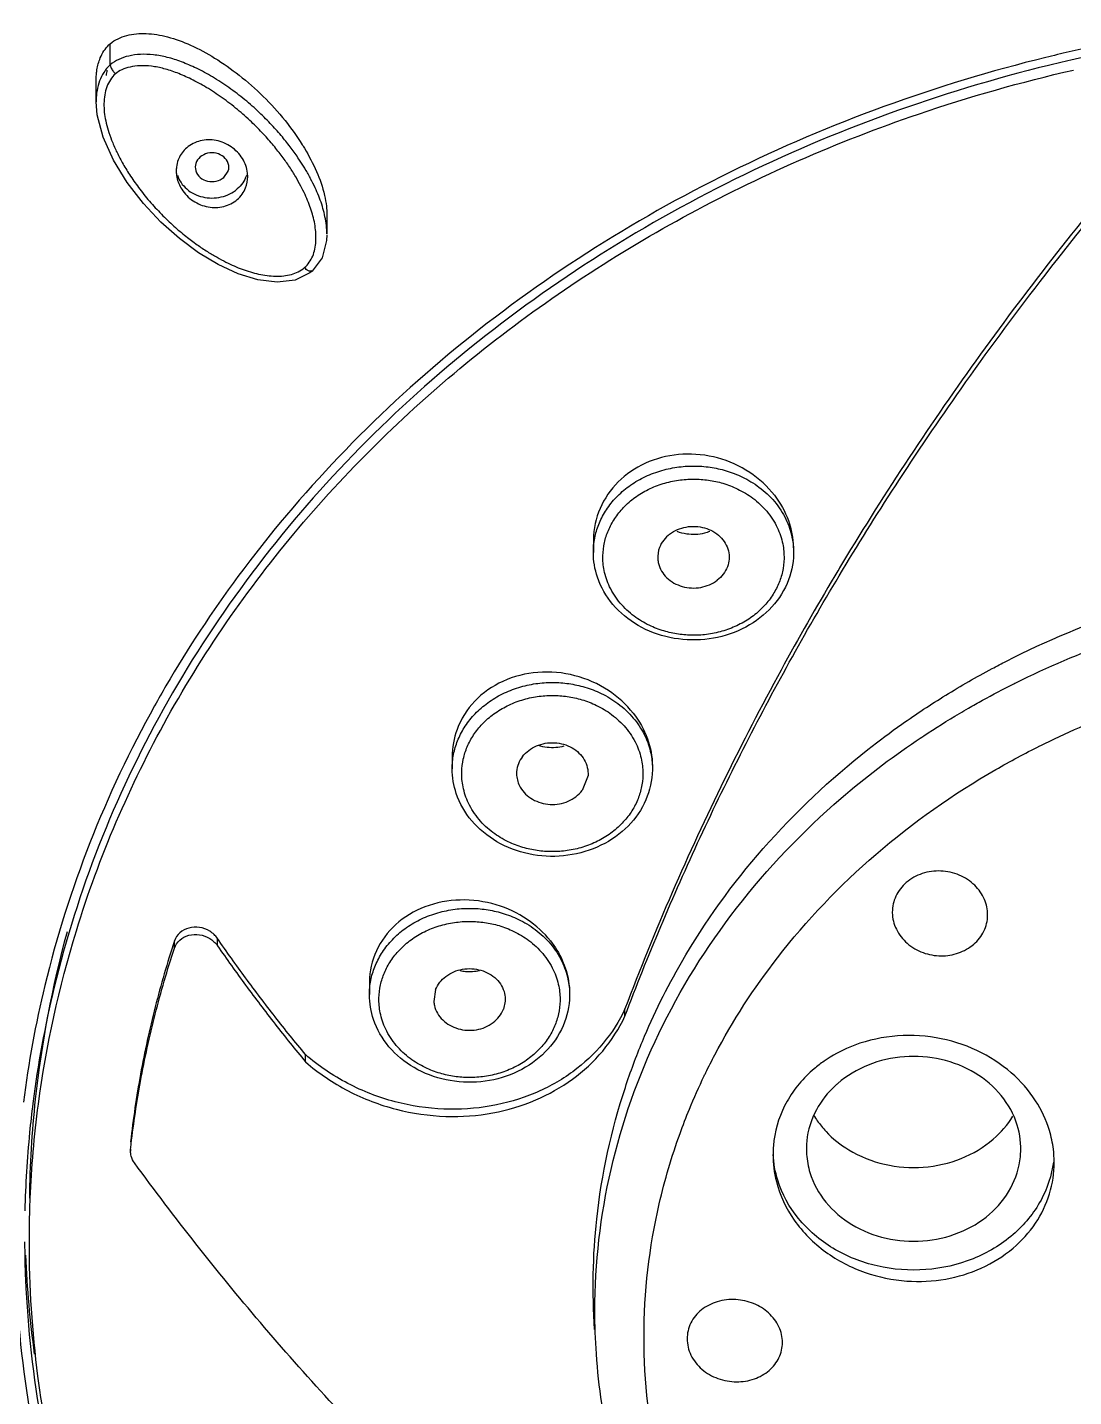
# Model space of a CAD drawing. Extents: x -1802 to -1505, y -7177 to -6757.
# Drawn here: x -1751.79 to -1729.84, y -6929.03 to -6900.28 of the extents above; entities that cross this region are included whole.
import ezdxf

# ---------------------------------------------------------------- set-up
doc = ezdxf.new("R2010")
doc.units = 0
doc.header["$LTSCALE"] = 5
doc.header["$MEASUREMENT"] = 0
doc.layers.add('DWG', color=7, linetype='CONTINUOUS')

msp = doc.modelspace()

# ---------------------------------------------------------------- linework, layer by layer
at = {"layer": 'DWG'}
for p, q in [((-1750.047, -6901.07), (-1750.047, -6900.626)), ((-1750.345, -6901.845), (-1750.345, -6901.41)), ((-1747.666, -6903.432), (-1747.576, -6903.299)), ((-1745.505, -6904.221), (-1745.505, -6904.62)), ((-1746.17, -6905.588), (-1746.546, -6905.631)), ((-1739.913, -6911.067), (-1739.913, -6911.303)), ((-1735.713, -6911.247), (-1735.713, -6911.304)), ((-1742.874, -6915.596), (-1742.874, -6915.846)), ((-1740.025, -6915.985), (-1740.149, -6916.304)), ((-1738.674, -6915.809), (-1738.674, -6915.846)), ((-1748.701, -6919.611), (-1748.701, -6919.458)), ((-1747.799, -6919.56), (-1747.799, -6919.407)), ((-1744.611, -6920.338), (-1744.611, -6920.588)), ((-1743.222, -6920.482), (-1743.259, -6920.731)), ((-1740.411, -6920.571), (-1740.411, -6920.588)), ((-1741.764, -6920.722), (-1741.801, -6920.896)), ((-1739.25, -6921.039), (-1739.25, -6920.887)), ((-1745.951, -6922), (-1745.951, -6921.847)), ((-1749.624, -6923.83), (-1749.624, -6923.872)), ((-1749.624, -6923.871), (-1749.621, -6923.83))]:
    msp.add_line(p, q, dxfattribs=at)
for points in [[(-1749.353, -6903.978), (-1749.691, -6903.541), (-1749.979, -6903.071), (-1750.195, -6902.589), (-1750.323, -6902.121), (-1750.345, -6901.844)], [(-1746.546, -6905.631), (-1746.952, -6905.582), (-1747.367, -6905.454), (-1747.783, -6905.261), (-1748.194, -6905.014), (-1748.598, -6904.716), (-1748.986, -6904.37), (-1749.353, -6903.978)], [(-1745.505, -6904.637), (-1745.511, -6904.76), (-1745.603, -6905.121), (-1745.815, -6905.403)], [(-1745.815, -6905.403), (-1745.858, -6905.438), (-1746.17, -6905.588)]]:
    msp.add_lwpolyline(points, dxfattribs=at)
for points, start_tangent, end_tangent in [([(-1784.746, -6916.717), (-1784.127, -6909.017), (-1781.977, -6900.568), (-1778.335, -6892.513), (-1773.29, -6885.057), (-1766.962, -6878.385), (-1759.495, -6872.662), (-1751.065, -6868.035), (-1741.876, -6864.631), (-1732.169, -6862.551), (-1722.198, -6861.855), (-1712.229, -6862.564), (-1702.525, -6864.658), (-1693.342, -6868.074), (-1684.921, -6872.712), (-1677.464, -6878.446), (-1671.148, -6885.126), (-1666.116, -6892.589), (-1662.488, -6900.648), (-1660.352, -6909.1), (-1659.747, -6916.717)], (0.000108, 1), (0.000114, -1)), ([(-1783.66, -6906.704), (-1781.688, -6900.054), (-1777.934, -6892.236), (-1772.81, -6885.021), (-1766.441, -6878.587), (-1758.983, -6873.092), (-1750.621, -6868.67), (-1741.56, -6865.432), (-1732.024, -6863.457), (-1722.246, -6862.793)], (0.213985, 0.976837), (1, 0)), ([(-1670.129, -6901.434), (-1672.284, -6897.611), (-1677.416, -6890.834), (-1683.77, -6884.878), (-1691.174, -6879.906), (-1699.426, -6876.053), (-1708.3, -6873.424), (-1717.555, -6872.092), (-1726.938, -6872.092), (-1731.035, -6872.514)], (-0.449185, 0.893439), (-0.990997, -0.133888)), ([(-1731.035, -6872.514), (-1736.193, -6873.424), (-1745.067, -6876.053), (-1753.319, -6879.906), (-1760.723, -6884.878), (-1767.077, -6890.834), (-1772.209, -6897.611), (-1774.364, -6901.434)], (-0.990997, -0.133888), (-0.449185, -0.893439)), ([(-1730.93, -6873.51), (-1726.014, -6873.035), (-1720.99, -6872.938), (-1715.976, -6873.23), (-1711.013, -6873.908), (-1706.141, -6874.967), (-1701.398, -6876.399), (-1696.823, -6878.192), (-1692.453, -6880.332), (-1688.322, -6882.801), (-1684.465, -6885.579), (-1680.912, -6888.645), (-1677.692, -6891.973), (-1674.83, -6895.536), (-1672.35, -6899.307), (-1670.272, -6903.254), (-1668.612, -6907.346), (-1667.385, -6911.55), (-1666.826, -6914.31)], (0.990954, 0.134202), (0.165725, -0.986172)), ([(-1731.007, -6873.521), (-1739.861, -6875.378), (-1748.246, -6878.449), (-1755.943, -6882.652), (-1762.749, -6887.876), (-1768.486, -6893.987), (-1772.996, -6900.816), (-1776.163, -6908.185), (-1777.511, -6913.44)], (-0.990792, -0.135394), (-0.1864, -0.982474)), ([(-1750.047, -6900.626), (-1749.704, -6900.453)], (0.757135, 0.653259), (0.965983, 0.258607)), ([(-1749.704, -6900.453), (-1749.294, -6900.412)], (0.965983, 0.258607), (0.999243, -0.038898)), ([(-1749.294, -6900.412), (-1748.846, -6900.482), (-1748.365, -6900.657), (-1747.858, -6900.926), (-1747.343, -6901.288), (-1746.841, -6901.732)], (0.999243, -0.038898), (0.712318, -0.701857)), ([(-1726.908, -6900.245), (-1729.93, -6900.798)], (-0.990792, -0.135394), (-0.974504, -0.224371)), ([(-1726.877, -6900.416), (-1729.898, -6900.969)], (-0.990792, -0.135394), (-0.974373, -0.224937)), ([(-1750.257, -6900.924), (-1750.076, -6900.652)], (0.38825, 0.921554), (0.717259, 0.696807)), ([(-1750.076, -6900.652), (-1750.047, -6900.626)], (0.717259, 0.696807), (0.757135, 0.653259)), ([(-1729.93, -6900.798), (-1730.422, -6900.915), (-1733.817, -6901.946), (-1737.042, -6903.322), (-1740.053, -6905.023), (-1742.803, -6907.026), (-1745.254, -6909.299), (-1747.369, -6911.811), (-1748.879, -6914.105)], (-0.974504, -0.224371), (-0.502929, -0.864328)), ([(-1729.898, -6900.969), (-1730.367, -6901.081), (-1733.739, -6902.105), (-1736.943, -6903.472), (-1739.933, -6905.162), (-1742.665, -6907.15), (-1745.099, -6909.409), (-1747.2, -6911.904), (-1748.937, -6914.599), (-1750.285, -6917.455), (-1751.224, -6920.431), (-1751.673, -6922.876)], (-0.974373, -0.224937), (-0.125237, -0.992127)), ([(-1750.327, -6901.174), (-1750.257, -6900.924)], (0.159032, 0.987273), (0.38825, 0.921554)), ([(-1750.047, -6901.07), (-1750.103, -6901.124)], (-0.756763, -0.65369), (-0.681552, -0.73177)), ([(-1749.87, -6900.955), (-1750.047, -6901.07)], (-0.902625, -0.430428), (-0.757471, -0.652868)), ([(-1750.047, -6901.07), (-1750.034, -6901.124), (-1749.996, -6901.192)], (0.000175, -1), (0.567152, -0.823613)), ([(-1749.417, -6900.85), (-1749.662, -6900.884), (-1749.87, -6900.955)], (-0.998778, -0.049428), (-0.902625, -0.430428)), ([(-1749.183, -6901.099), (-1749.424, -6901.089), (-1749.634, -6901.115), (-1749.804, -6901.172)], (-0.99313, 0.117019), (-0.905304, -0.424764)), ([(-1749.143, -6900.859), (-1749.417, -6900.85)], (-0.994296, 0.106653), (-0.998778, -0.049428)), ([(-1748.353, -6901.369), (-1748.647, -6901.24), (-1748.921, -6901.15), (-1749.183, -6901.099)], (-0.898723, 0.438518), (-0.99313, 0.117019)), ([(-1748.242, -6901.141), (-1748.554, -6901.007), (-1748.851, -6900.912), (-1749.143, -6900.859)], (-0.90109, 0.433633), (-0.994296, 0.106653)), ([(-1751.557, -6922.89), (-1750.76, -6919.247), (-1748.851, -6914.776), (-1745.993, -6910.672), (-1742.345, -6907.142), (-1738.029, -6904.27), (-1733.089, -6902.102), (-1729.838, -6901.178)], (0.131144, 0.991363), (0.97461, 0.223907)), ([(-1750.345, -6901.41), (-1750.342, -6901.306)], (-0.002125, 0.999998), (0.063873, 0.997958)), ([(-1750.342, -6901.306), (-1750.337, -6901.251)], (0.063873, 0.997958), (0.101403, 0.994845)), ([(-1750.337, -6901.251), (-1750.327, -6901.174)], (0.101403, 0.994845), (0.159032, 0.987273)), ([(-1750.184, -6901.227), (-1750.273, -6901.407)], (-0.54704, -0.837106), (-0.344537, -0.938773)), ([(-1750.103, -6901.124), (-1750.184, -6901.227)], (-0.681552, -0.73177), (-0.54704, -0.837106)), ([(-1749.941, -6901.259), (-1750.046, -6901.382), (-1750.119, -6901.53), (-1750.163, -6901.702)], (-0.75676, -0.653693), (-0.166177, -0.986096)), ([(-1750.117, -6901.183), (-1750.135, -6901.294)], (-0.20641, -0.978466), (-0.118156, -0.992995)), ([(-1749.996, -6901.192), (-1749.941, -6901.259)], (0.567152, -0.823613), (0.691312, -0.722556)), ([(-1749.804, -6901.172), (-1749.941, -6901.259)], (-0.905304, -0.424764), (-0.757486, -0.652851)), ([(-1746.834, -6902.524), (-1747.087, -6902.268), (-1747.379, -6902.008), (-1747.701, -6901.76), (-1748.033, -6901.542), (-1748.353, -6901.369)], (-0.682207, 0.731159), (-0.898723, 0.438518)), ([(-1746.438, -6902.584), (-1746.659, -6902.334), (-1746.921, -6902.071), (-1747.224, -6901.803), (-1747.559, -6901.547), (-1747.906, -6901.321), (-1748.242, -6901.141)], (-0.641432, 0.76718), (-0.90109, 0.433633)), ([(-1750.326, -6901.607), (-1750.345, -6901.811)], (-0.168262, -0.985742), (-0.02191, -0.99976)), ([(-1750.273, -6901.407), (-1750.326, -6901.607)], (-0.344537, -0.938773), (-0.168262, -0.985742)), ([(-1750.345, -6901.811), (-1750.345, -6901.844)], (-0.02191, -0.99976), (-0.000863, -1)), ([(-1750.163, -6901.702), (-1750.18, -6901.884), (-1750.173, -6902.063)], (-0.166177, -0.986096), (0.101815, -0.994803)), ([(-1746.841, -6901.732), (-1746.381, -6902.239)], (0.712318, -0.701857), (0.626144, -0.779708)), ([(-1750.173, -6902.063), (-1750.144, -6902.244), (-1750.093, -6902.439)], (0.101815, -0.994803), (0.292906, -0.956141)), ([(-1746.381, -6902.239), (-1746.02, -6902.747)], (0.626144, -0.779708), (0.530146, -0.847906)), ([(-1750.093, -6902.439), (-1750.019, -6902.651), (-1749.921, -6902.879), (-1749.797, -6903.12), (-1749.644, -6903.373), (-1749.455, -6903.644), (-1749.227, -6903.928), (-1748.974, -6904.204), (-1748.714, -6904.454), (-1748.46, -6904.669), (-1748.225, -6904.845), (-1748.009, -6904.99), (-1747.807, -6905.11), (-1747.621, -6905.21), (-1747.446, -6905.292), (-1747.278, -6905.36), (-1747.109, -6905.417), (-1746.936, -6905.462), (-1746.759, -6905.492), (-1746.582, -6905.506)], (0.292906, -0.956141), (0.999712, -0.024006)), ([(-1746.621, -6902.766), (-1746.834, -6902.524)], (-0.639312, 0.768948), (-0.682207, 0.731159)), ([(-1748.445, -6902.811), (-1748.611, -6903.037)], (-0.757141, -0.653252), (-0.401323, -0.915937)), ([(-1748.307, -6902.72), (-1748.445, -6902.811)], (-0.895091, -0.445884), (-0.757141, -0.653252)), ([(-1748.16, -6902.666), (-1748.307, -6902.72)], (-0.970464, -0.241248), (-0.895091, -0.445884)), ([(-1747.511, -6902.791), (-1747.828, -6902.658), (-1748.16, -6902.666)], (-0.825453, 0.564471), (-0.970464, -0.241248)), ([(-1747.275, -6903.037), (-1747.511, -6902.791)], (-0.524738, 0.851264), (-0.825453, 0.564471)), ([(-1746.158, -6903.42), (-1746.287, -6903.213), (-1746.441, -6902.994), (-1746.621, -6902.766)], (-0.507904, 0.861413), (-0.639312, 0.768948)), ([(-1745.983, -6903.216), (-1746.091, -6903.047), (-1746.251, -6902.82), (-1746.438, -6902.584)], (-0.519197, 0.854654), (-0.641432, 0.76718)), ([(-1746.02, -6902.747), (-1746.001, -6902.778), (-1745.974, -6902.822)], (0.530146, -0.847906), (0.515318, -0.856999)), ([(-1745.974, -6902.822), (-1745.722, -6903.307)], (0.515318, -0.856999), (0.400365, -0.916356)), ([(-1748.611, -6903.037), (-1748.622, -6903.061), (-1748.66, -6903.219)], (-0.401323, -0.915937), (-0.112751, -0.993623)), ([(-1748.162, -6903.004), (-1748.253, -6903.14)], (-0.757141, -0.653252), (-0.294707, -0.955588)), ([(-1747.823, -6902.926), (-1748.005, -6902.926), (-1748.162, -6903.004)], (-0.974145, 0.225926), (-0.757141, -0.653252)), ([(-1747.576, -6903.299), (-1747.575, -6903.297), (-1747.575, -6903.14), (-1747.666, -6903.004), (-1747.823, -6902.926)], (0.303224, 0.952919), (-0.974145, 0.225926)), ([(-1747.165, -6903.415), (-1747.169, -6903.341), (-1747.275, -6903.037)], (0.000745, 1), (-0.524738, 0.851264)), ([(-1739.25, -6921.039), (-1738.5, -6919.16), (-1737.671, -6917.287), (-1736.769, -6915.433), (-1735.802, -6913.61), (-1734.755, -6911.793), (-1733.575, -6909.904), (-1732.198, -6907.869), (-1730.54, -6905.619), (-1728.498, -6903.094)], (0.353626, 0.935387), (0.646737, 0.762713)), ([(-1728.498, -6902.94), (-1730.194, -6905.021), (-1731.792, -6907.146), (-1733.289, -6909.314), (-1734.684, -6911.523), (-1734.848, -6911.797)], (-0.646668, -0.762772), (-0.511577, -0.859237)), ([(-1748.66, -6903.219), (-1748.664, -6903.294)], (-0.112751, -0.993623), (-0.000755, -1)), ([(-1748.664, -6903.294), (-1748.66, -6903.374)], (-0.000755, -1), (0.117324, -0.993094)), ([(-1748.66, -6903.374), (-1748.651, -6903.428)], (0.117324, -0.993094), (0.195578, -0.980688)), ([(-1748.639, -6903.385), (-1748.445, -6903.675), (-1748.109, -6903.843), (-1747.72, -6903.843)], (0.294208, -0.955741), (0.973856, 0.227167)), ([(-1748.253, -6903.14), (-1748.256, -6903.286)], (-0.294707, -0.955588), (0.254684, -0.967024)), ([(-1748.256, -6903.286), (-1748.253, -6903.297), (-1748.162, -6903.432), (-1748.005, -6903.511), (-1747.823, -6903.511), (-1747.666, -6903.432)], (0.254684, -0.967024), (0.757141, 0.653252)), ([(-1747.193, -6903.395), (-1747.384, -6903.675)], (-0.312086, -0.950054), (-0.757141, -0.653252)), ([(-1745.844, -6903.462), (-1745.956, -6903.261), (-1745.983, -6903.216)], (-0.466977, 0.88427), (-0.519197, 0.854654)), ([(-1745.722, -6903.307), (-1745.553, -6903.809)], (0.400365, -0.916356), (0.21938, -0.97564)), ([(-1748.651, -6903.428), (-1748.549, -6903.681), (-1748.309, -6903.925), (-1747.993, -6904.052), (-1747.666, -6904.042), (-1747.384, -6903.898)], (0.195578, -0.980688), (0.757141, 0.653252)), ([(-1747.72, -6903.843), (-1747.384, -6903.675)], (0.973856, 0.227167), (0.757141, 0.653252)), ([(-1747.384, -6903.898), (-1747.208, -6903.649), (-1747.165, -6903.415)], (0.757141, 0.653252), (0.000745, 1)), ([(-1746.05, -6903.613), (-1746.158, -6903.42)], (-0.465088, 0.885264), (-0.507904, 0.861413)), ([(-1745.962, -6903.792), (-1746.05, -6903.613)], (-0.419782, 0.907625), (-0.465088, 0.885264)), ([(-1745.505, -6904.62), (-1745.507, -6904.53), (-1745.527, -6904.348), (-1745.563, -6904.17), (-1745.612, -6903.997), (-1745.675, -6903.825), (-1745.751, -6903.648), (-1745.844, -6903.462)], (-0.000326, 1), (-0.466977, 0.88427)), ([(-1745.785, -6904.283), (-1745.831, -6904.122), (-1745.89, -6903.959), (-1745.962, -6903.792)], (-0.238452, 0.971154), (-0.419782, 0.907625)), ([(-1745.553, -6903.809), (-1745.515, -6904.035)], (0.21938, -0.97564), (0.107549, -0.9942)), ([(-1745.515, -6904.035), (-1745.505, -6904.221)], (0.107549, -0.9942), (0.000795, -1)), ([(-1745.752, -6904.447), (-1745.785, -6904.283)], (-0.153844, 0.988095), (-0.238452, 0.971154)), ([(-1745.735, -6904.778), (-1745.735, -6904.613), (-1745.752, -6904.447)], (0.060574, 0.998164), (-0.153844, 0.988095)), ([(-1745.756, -6904.937), (-1745.735, -6904.778)], (0.20487, 0.978789), (0.060574, 0.998164)), ([(-1745.974, -6905.327), (-1745.872, -6905.213), (-1745.801, -6905.084)], (0.757153, 0.653237), (0.386787, 0.922169)), ([(-1745.801, -6905.084), (-1745.756, -6904.937)], (0.386787, 0.922169), (0.20487, 0.978789)), ([(-1746.582, -6905.506), (-1746.41, -6905.499), (-1746.248, -6905.469), (-1746.105, -6905.414), (-1745.974, -6905.327)], (0.999712, -0.024006), (0.756989, 0.653428)), ([(-1745.819, -6905.394), (-1745.892, -6905.392), (-1745.974, -6905.327)], (-0.917001, -0.398886), (-0.704536, 0.709668)), ([(-1736.114, -6910.106), (-1736.633, -6909.625), (-1737.306, -6909.322), (-1738.038, -6909.244), (-1738.741, -6909.399), (-1739.33, -6909.767), (-1739.736, -6910.304), (-1739.909, -6910.946), (-1739.913, -6911.066)], (-0.610451, 0.792054), (0.000535, -1)), ([(-1739.913, -6911.301), (-1739.913, -6911.27), (-1739.876, -6910.966), (-1739.786, -6910.683), (-1739.639, -6910.408), (-1739.432, -6910.149), (-1739.169, -6909.919), (-1738.86, -6909.732), (-1738.518, -6909.597), (-1738.161, -6909.516), (-1737.806, -6909.491), (-1737.464, -6909.516), (-1737.129, -6909.59), (-1736.787, -6909.722), (-1736.438, -6909.934), (-1736.114, -6910.238)], (0.000917, 1), (0.644127, -0.764918)), ([(-1739.68, -6911.099), (-1739.598, -6910.843), (-1739.465, -6910.595), (-1739.278, -6910.36), (-1739.04, -6910.152), (-1738.76, -6909.983), (-1738.451, -6909.86), (-1738.128, -6909.788), (-1737.807, -6909.765), (-1737.498, -6909.788), (-1737.194, -6909.854), (-1736.885, -6909.974), (-1736.568, -6910.166), (-1736.276, -6910.441)], (0.214336, 0.97676), (0.644127, -0.764918)), ([(-1736.114, -6910.106), (-1735.822, -6910.635), (-1735.714, -6911.2), (-1735.713, -6911.248)], (0.610451, -0.792054), (-0.000951, -1)), ([(-1736.114, -6910.238), (-1735.873, -6910.61), (-1735.746, -6910.984), (-1735.714, -6911.248)], (0.644127, -0.764918), (0.035633, -0.999365)), ([(-1736.276, -6910.441), (-1736.055, -6910.783), (-1735.94, -6911.127), (-1735.913, -6911.434)], (0.644127, -0.764918), (-0.021296, -0.999773)), ([(-1738.312, -6910.921), (-1737.965, -6910.771), (-1737.578, -6910.79), (-1737.253, -6910.974), (-1737.079, -6911.273), (-1737.065, -6911.443)], (0.792735, 0.609566), (-0.06912, -0.997608)), ([(-1737.584, -6910.902), (-1737.954, -6910.919), (-1738.154, -6910.866)], (-0.970468, -0.241228), (-0.932721, 0.360598)), ([(-1737.467, -6910.864), (-1737.584, -6910.902)], (-0.930203, -0.367045), (-0.970468, -0.241228)), ([(-1739.686, -6911.682), (-1739.713, -6911.374), (-1739.68, -6911.099)], (-0.195149, 0.980774), (0.214336, 0.97676)), ([(-1738.312, -6910.921), (-1738.525, -6911.201), (-1738.561, -6911.444)], (-0.792735, -0.609566), (0.067238, -0.997737)), ([(-1739.827, -6911.825), (-1739.913, -6911.305)], (-0.319578, 0.94756), (-0.001895, 0.999998)), ([(-1735.717, -6911.412), (-1735.884, -6912.031), (-1736.285, -6912.565), (-1736.872, -6912.948), (-1737.575, -6913.131), (-1738.305, -6913.091), (-1738.975, -6912.836)], (-0.067271, -0.997735), (-0.864119, 0.503287)), ([(-1738.561, -6911.444), (-1738.547, -6911.536), (-1738.373, -6911.835), (-1738.048, -6912.019), (-1737.661, -6912.038), (-1737.314, -6911.887)], (0.067238, -0.997737), (0.792735, 0.609566)), ([(-1737.065, -6911.443), (-1737.101, -6911.607), (-1737.314, -6911.887)], (-0.06912, -0.997608), (-0.792735, -0.609566)), ([(-1735.913, -6911.434), (-1735.946, -6911.709), (-1736.028, -6911.965)], (-0.021296, -0.999773), (-0.388862, -0.921296)), ([(-1735.713, -6911.301), (-1735.717, -6911.412)], (0.001895, -0.999998), (-0.067271, -0.997735)), ([(-1735.714, -6911.248), (-1735.713, -6911.301)], (0.035633, -0.999365), (0.001278, -0.999999)), ([(-1739.571, -6912.026), (-1739.686, -6911.682)], (-0.428893, 0.903355), (-0.195149, 0.980774)), ([(-1731.246, -6913.586), (-1728.63, -6912.49), (-1725.493, -6911.72), (-1722.246, -6911.461)], (0.890626, 0.454738), (1, 0)), ([(-1739.503, -6912.396), (-1739.827, -6911.825)], (-0.644127, 0.764918), (-0.319578, 0.94756)), ([(-1739.35, -6912.368), (-1739.571, -6912.026)], (-0.644127, 0.764918), (-0.428893, 0.903355)), ([(-1734.848, -6911.797), (-1735.975, -6913.774), (-1737.166, -6916.076), (-1738.259, -6918.443), (-1739.25, -6920.887)], (-0.511577, -0.859237), (-0.353625, -0.935387)), ([(-1736.028, -6911.965), (-1736.161, -6912.214), (-1736.348, -6912.449), (-1736.586, -6912.656), (-1736.866, -6912.825), (-1737.175, -6912.948), (-1737.498, -6913.021), (-1737.819, -6913.044), (-1738.128, -6913.021), (-1738.432, -6912.954), (-1738.741, -6912.835), (-1739.058, -6912.643)], (-0.388862, -0.921296), (-0.800669, 0.599107)), ([(-1731.05, -6914.042), (-1728.995, -6913.167), (-1724.548, -6912.139), (-1722.246, -6912.009)], (0.895264, 0.445536), (1, 0)), ([(-1738.975, -6912.836), (-1739.503, -6912.396)], (-0.864119, 0.503287), (-0.644127, 0.764918)), ([(-1739.058, -6912.643), (-1739.35, -6912.368)], (-0.800669, 0.599107), (-0.644127, 0.764918)), ([(-1732.52, -6914.302), (-1731.549, -6913.744)], (0.851236, 0.524783), (0.882028, 0.471197)), ([(-1731.549, -6913.744), (-1731.246, -6913.586)], (0.882028, 0.471197), (0.890626, 0.454738)), ([(-1739.075, -6914.682), (-1739.598, -6914.203), (-1740.3, -6913.892), (-1741.078, -6913.823), (-1741.812, -6914.012), (-1742.402, -6914.429), (-1742.772, -6915.02), (-1742.874, -6915.594)], (-0.614194, 0.789155), (-0.001293, -0.999999)), ([(-1742.874, -6915.844), (-1742.874, -6915.812), (-1742.837, -6915.508), (-1742.747, -6915.226), (-1742.6, -6914.951), (-1742.393, -6914.691), (-1742.13, -6914.462), (-1741.821, -6914.275), (-1741.479, -6914.139), (-1741.122, -6914.059), (-1740.767, -6914.034), (-1740.425, -6914.059), (-1740.09, -6914.133), (-1739.748, -6914.265), (-1739.399, -6914.476), (-1739.075, -6914.781)], (0.000917, 1), (0.644127, -0.764918)), ([(-1748.879, -6914.105), (-1749.118, -6914.524), (-1750.475, -6917.4), (-1751.42, -6920.396), (-1751.87, -6922.842)], (-0.502929, -0.864328), (-0.125894, -0.992044)), ([(-1742.641, -6915.642), (-1742.559, -6915.386), (-1742.426, -6915.137), (-1742.239, -6914.902), (-1742.001, -6914.695), (-1741.721, -6914.526), (-1741.412, -6914.403), (-1741.089, -6914.33), (-1740.768, -6914.307), (-1740.459, -6914.33), (-1740.155, -6914.397), (-1739.846, -6914.516), (-1739.53, -6914.708), (-1739.237, -6914.983)], (0.214336, 0.97676), (0.644127, -0.764918)), ([(-1733.439, -6914.909), (-1732.52, -6914.302)], (0.816858, 0.576839), (0.851236, 0.524783)), ([(-1731.747, -6914.408), (-1731.093, -6914.063)], (0.875471, 0.483271), (0.894121, 0.447825)), ([(-1731.093, -6914.063), (-1731.05, -6914.042)], (0.894121, 0.447825), (0.895264, 0.445536)), ([(-1732.233, -6914.686), (-1732.043, -6914.575), (-1731.747, -6914.408)], (0.860259, 0.509857), (0.875471, 0.483271)), ([(-1730.442, -6915.315), (-1728.755, -6914.594)], (0.897907, 0.440186), (0.938477, 0.345343)), ([(-1739.075, -6914.682), (-1738.779, -6915.216), (-1738.674, -6915.785), (-1738.674, -6915.809)], (0.614194, -0.789155), (-0.000509, -1)), ([(-1739.075, -6914.781), (-1738.847, -6915.126), (-1738.718, -6915.476), (-1738.675, -6915.795), (-1738.674, -6915.844)], (0.644127, -0.764918), (0.001697, -0.999999)), ([(-1732.981, -6915.154), (-1732.233, -6914.686)], (0.834113, 0.551593), (0.860259, 0.509857)), ([(-1739.237, -6914.983), (-1739.016, -6915.325), (-1738.901, -6915.669), (-1738.874, -6915.977)], (0.644127, -0.764918), (-0.021296, -0.999773)), ([(-1738.883, -6921.568), (-1738.065, -6919.911), (-1736.348, -6917.519), (-1734.151, -6915.44), (-1733.439, -6914.909)], (0.383303, 0.923623), (0.816858, 0.576839)), ([(-1733.138, -6915.259), (-1732.981, -6915.154)], (0.828177, 0.560466), (0.834113, 0.551593)), ([(-1741.399, -6915.589), (-1741.108, -6915.367), (-1740.728, -6915.301), (-1740.36, -6915.407), (-1740.103, -6915.658), (-1740.025, -6915.985)], (0.60931, 0.792932), (-0.069188, -0.997604)), ([(-1740.701, -6915.402), (-1741.063, -6915.361)], (-0.997176, -0.075106), (-0.953124, 0.302579)), ([(-1740.531, -6915.374), (-1740.701, -6915.402)], (-0.96752, -0.252796), (-0.997176, -0.075106)), ([(-1738.539, -6921.402), (-1736.908, -6918.772), (-1734.716, -6916.466), (-1733.138, -6915.259)], (0.432711, 0.901532), (0.828177, 0.560466)), ([(-1737.365, -6921.851), (-1736.051, -6919.815), (-1733.987, -6917.644), (-1731.47, -6915.863), (-1730.548, -6915.368)], (0.465994, 0.884788), (0.894909, 0.446249)), ([(-1730.548, -6915.368), (-1730.442, -6915.315)], (0.894909, 0.446249), (0.897907, 0.440186)), ([(-1742.647, -6916.224), (-1742.674, -6915.916), (-1742.641, -6915.642)], (-0.195149, 0.980774), (0.214336, 0.97676)), ([(-1741.399, -6915.589), (-1741.523, -6915.907), (-1741.523, -6915.984)], (-0.60931, -0.792932), (0.070391, -0.997519)), ([(-1742.788, -6916.367), (-1742.874, -6915.848)], (-0.319578, 0.94756), (-0.001895, 0.999998)), ([(-1738.674, -6915.844), (-1738.678, -6915.954), (-1738.845, -6916.573), (-1739.246, -6917.108), (-1739.833, -6917.49), (-1740.536, -6917.673), (-1741.267, -6917.634), (-1741.936, -6917.378)], (0.001895, -0.999998), (-0.864119, 0.503287)), ([(-1741.523, -6915.984), (-1741.446, -6916.235), (-1741.189, -6916.486), (-1740.82, -6916.593), (-1740.44, -6916.526), (-1740.149, -6916.304)], (0.070391, -0.997519), (0.60931, 0.792932)), ([(-1738.874, -6915.977), (-1738.907, -6916.252), (-1738.989, -6916.508)], (-0.021296, -0.999773), (-0.388862, -0.921296)), ([(-1742.532, -6916.568), (-1742.647, -6916.224)], (-0.428893, 0.903355), (-0.195149, 0.980774)), ([(-1742.464, -6916.938), (-1742.788, -6916.367)], (-0.644127, 0.764918), (-0.319578, 0.94756)), ([(-1742.311, -6916.91), (-1742.532, -6916.568)], (-0.644127, 0.764918), (-0.428893, 0.903355)), ([(-1738.989, -6916.508), (-1739.122, -6916.756), (-1739.31, -6916.991), (-1739.548, -6917.199), (-1739.827, -6917.368), (-1740.136, -6917.491), (-1740.459, -6917.563), (-1740.78, -6917.586), (-1741.089, -6917.563), (-1741.393, -6917.497), (-1741.702, -6917.377), (-1742.019, -6917.185)], (-0.388862, -0.921296), (-0.800669, 0.599107)), ([(-1742.019, -6917.185), (-1742.311, -6916.91)], (-0.800669, 0.599107), (-0.644127, 0.764918)), ([(-1741.936, -6917.378), (-1742.464, -6916.938)], (-0.864119, 0.503287), (-0.644127, 0.764918)), ([(-1731.641, -6918.91), (-1731.707, -6918.59), (-1731.913, -6918.292), (-1732.235, -6918.08), (-1732.624, -6917.993), (-1733.012, -6918.046), (-1733.348, -6918.234)], (-0.00048, 1), (-0.757141, -0.653252)), ([(-1733.348, -6918.234), (-1733.567, -6918.521), (-1733.641, -6918.855)], (-0.757141, -0.653252), (-0.000422, -1)), ([(-1740.812, -6919.461), (-1741.3, -6919.01), (-1741.95, -6918.703), (-1742.707, -6918.601), (-1743.447, -6918.746), (-1744.06, -6919.118), (-1744.465, -6919.667), (-1744.611, -6920.32), (-1744.611, -6920.338)], (-0.619115, 0.7853), (-0.000224, -1)), ([(-1744.611, -6920.586), (-1744.611, -6920.555), (-1744.575, -6920.251), (-1744.484, -6919.968), (-1744.337, -6919.693), (-1744.13, -6919.434), (-1743.867, -6919.204), (-1743.558, -6919.017), (-1743.217, -6918.882), (-1742.859, -6918.801), (-1742.504, -6918.776), (-1742.163, -6918.801), (-1741.827, -6918.875), (-1741.486, -6919.007), (-1741.136, -6919.219), (-1740.812, -6919.523)], (0.000917, 1), (0.644127, -0.764918)), ([(-1733.641, -6918.855), (-1733.641, -6918.867), (-1733.556, -6919.216), (-1733.328, -6919.51), (-1732.997, -6919.705), (-1732.62, -6919.773), (-1732.25, -6919.712), (-1731.934, -6919.531)], (-0.000422, -1), (0.757141, 0.653252)), ([(-1731.934, -6919.531), (-1731.72, -6919.255), (-1731.641, -6918.924), (-1731.641, -6918.91)], (0.757141, 0.653252), (-0.00048, 1)), ([(-1747.799, -6919.407), (-1747.96, -6919.256), (-1748.178, -6919.177), (-1748.4, -6919.189), (-1748.59, -6919.29), (-1748.701, -6919.458)], (-0.566959, 0.823746), (-0.312598, -0.949886)), ([(-1744.378, -6920.384), (-1744.297, -6920.128), (-1744.163, -6919.88), (-1743.976, -6919.645), (-1743.738, -6919.437), (-1743.458, -6919.268), (-1743.15, -6919.145), (-1742.826, -6919.073), (-1742.505, -6919.05), (-1742.196, -6919.073), (-1741.892, -6919.139), (-1741.583, -6919.259), (-1741.267, -6919.451), (-1740.974, -6919.726)], (0.214336, 0.97676), (0.644127, -0.764918)), ([(-1750.954, -6919.268), (-1751.621, -6922.78)], (-0.264358, -0.964425), (-0.106773, -0.994283)), ([(-1748.701, -6919.458), (-1749.106, -6920.847), (-1749.413, -6922.255), (-1749.621, -6923.677)], (-0.312598, -0.949886), (-0.110299, -0.993898)), ([(-1748.701, -6919.611), (-1748.591, -6919.444), (-1748.401, -6919.342), (-1748.178, -6919.33), (-1747.962, -6919.408), (-1747.799, -6919.56)], (0.312598, 0.949885), (0.567032, -0.823696)), ([(-1745.951, -6921.847), (-1746.592, -6921.051), (-1747.208, -6920.238), (-1747.799, -6919.407)], (-0.639008, 0.7692), (-0.566959, 0.823746)), ([(-1740.812, -6919.461), (-1740.566, -6919.865), (-1740.434, -6920.298), (-1740.411, -6920.572)], (0.619115, -0.7853), (-0.000063, -1)), ([(-1749.609, -6923.721), (-1749.413, -6922.408), (-1749.106, -6921), (-1748.701, -6919.611)], (0.11561, 0.993295), (0.312598, 0.949886)), ([(-1747.799, -6919.56), (-1747.208, -6920.391), (-1746.592, -6921.204), (-1745.951, -6922)], (0.567032, -0.823696), (0.639063, -0.769154)), ([(-1740.974, -6919.726), (-1740.753, -6920.068), (-1740.639, -6920.412), (-1740.612, -6920.719)], (0.644127, -0.764918), (-0.021296, -0.999773)), ([(-1740.812, -6919.523), (-1740.573, -6919.89), (-1740.446, -6920.26), (-1740.411, -6920.586)], (0.644127, -0.764918), (0.003755, -0.999993)), ([(-1743.222, -6920.482), (-1743.007, -6920.204), (-1742.659, -6920.055), (-1742.272, -6920.076), (-1741.948, -6920.262), (-1741.776, -6920.562), (-1741.763, -6920.722)], (0.364033, 0.931386), (-0.058922, -0.998263)), ([(-1742.299, -6920.086), (-1742.596, -6920.106), (-1742.708, -6920.09)], (-0.975476, -0.220104), (-0.979162, 0.203083)), ([(-1744.525, -6921.11), (-1744.611, -6920.59)], (-0.319578, 0.94756), (-0.001895, 0.999998)), ([(-1744.384, -6920.967), (-1744.411, -6920.659), (-1744.378, -6920.384)], (-0.195149, 0.980774), (0.214336, 0.97676)), ([(-1740.411, -6920.586), (-1740.415, -6920.697), (-1740.582, -6921.316), (-1740.983, -6921.85), (-1741.571, -6922.233), (-1742.273, -6922.416), (-1743.004, -6922.376), (-1743.674, -6922.12)], (0.001895, -0.999998), (-0.864119, 0.503287)), ([(-1739.25, -6920.887), (-1739.708, -6921.608), (-1740.344, -6922.205), (-1741.144, -6922.656), (-1742.06, -6922.924), (-1743.048, -6922.989), (-1744.074, -6922.835), (-1745.063, -6922.452), (-1745.951, -6921.847)], (-0.421763, -0.906706), (-0.753482, 0.657468)), ([(-1743.259, -6920.731), (-1743.247, -6920.817), (-1743.074, -6921.117), (-1742.751, -6921.302), (-1742.364, -6921.324), (-1742.016, -6921.175), (-1741.801, -6920.896)], (0.07045, -0.997515), (0.364033, 0.931386)), ([(-1740.612, -6920.719), (-1740.644, -6920.994), (-1740.726, -6921.25)], (-0.021296, -0.999773), (-0.388862, -0.921296)), ([(-1745.951, -6922), (-1745.056, -6922.608), (-1744.048, -6922.994), (-1743.008, -6923.143), (-1742.019, -6923.069), (-1741.122, -6922.799), (-1740.353, -6922.363), (-1739.717, -6921.771), (-1739.25, -6921.039)], (0.753544, -0.657397), (0.421763, 0.906706)), ([(-1744.201, -6921.68), (-1744.525, -6921.11)], (-0.644127, 0.764918), (-0.319578, 0.94756)), ([(-1744.27, -6921.311), (-1744.384, -6920.967)], (-0.428893, 0.903355), (-0.195149, 0.980774)), ([(-1778.246, -6921.242), (-1778.171, -6923.758), (-1776.957, -6931.55), (-1774.296, -6939.067), (-1770.259, -6946.111), (-1764.95, -6952.498), (-1758.508, -6958.061), (-1751.109, -6962.647), (-1742.947, -6966.136), (-1734.238, -6968.437), (-1725.208, -6969.491)], (-0.000085, -1), (0.998958, -0.04564)), ([(-1744.048, -6921.653), (-1744.27, -6921.311)], (-0.644127, 0.764918), (-0.428893, 0.903355)), ([(-1740.726, -6921.25), (-1740.859, -6921.499), (-1741.047, -6921.734), (-1741.285, -6921.941), (-1741.564, -6922.11), (-1741.873, -6922.233), (-1742.196, -6922.306), (-1742.518, -6922.329), (-1742.827, -6922.306), (-1743.13, -6922.239), (-1743.439, -6922.12), (-1743.756, -6921.928)], (-0.388862, -0.921296), (-0.800669, 0.599107)), ([(-1739.85, -6928.131), (-1739.881, -6927.224), (-1739.541, -6924.256), (-1738.539, -6921.402)], (-0.069647, 0.997572), (0.432711, 0.901532)), ([(-1730.345, -6923.441), (-1730.637, -6922.814), (-1731.145, -6922.23), (-1731.865, -6921.761), (-1732.724, -6921.493), (-1733.647, -6921.464), (-1734.534, -6921.69), (-1735.072, -6921.983)], (-0.29024, 0.956954), (-0.822145, -0.569278)), ([(-1743.674, -6922.12), (-1744.201, -6921.68)], (-0.864119, 0.503287), (-0.644127, 0.764918)), ([(-1743.756, -6921.928), (-1744.048, -6921.653)], (-0.800669, 0.599107), (-0.644127, 0.764918)), ([(-1739.886, -6927.615), (-1739.842, -6925.3), (-1739.242, -6922.534), (-1738.883, -6921.568)], (-0.068883, 0.997625), (0.383303, 0.923623)), ([(-1737.554, -6922.224), (-1737.365, -6921.851)], (0.437838, 0.899054), (0.465994, 0.884788)), ([(-1735.072, -6921.983), (-1735.28, -6922.143)], (-0.822145, -0.569278), (-0.763461, -0.645854)), ([(-1730.949, -6923.941), (-1731.02, -6923.325), (-1731.354, -6922.708), (-1731.9, -6922.237), (-1732.616, -6921.949), (-1733.387, -6921.891), (-1734.147, -6922.066), (-1734.785, -6922.452)], (0.068438, 0.997655), (-0.757141, -0.653252)), ([(-1737.897, -6922.991), (-1737.586, -6922.291)], (0.379243, 0.925297), (0.432711, 0.901532)), ([(-1737.586, -6922.291), (-1737.554, -6922.224)], (0.432711, 0.901532), (0.437838, 0.899054)), ([(-1735.28, -6922.143), (-1735.85, -6922.827), (-1736.125, -6923.649)], (-0.763461, -0.645854), (-0.130293, -0.991476)), ([(-1734.838, -6922.5), (-1735.233, -6923.004), (-1735.436, -6923.659), (-1735.44, -6923.94)], (-0.734421, -0.678694), (0.069267, -0.997598)), ([(-1734.785, -6922.452), (-1734.838, -6922.5)], (-0.757141, -0.653252), (-0.734421, -0.678694)), ([(-1751.673, -6922.876), (-1751.741, -6923.482), (-1751.84, -6925.125)], (-0.125237, -0.992127), (-0.023394, -0.999726)), ([(-1751.621, -6922.78), (-1751.745, -6924.861)], (-0.106773, -0.994283), (-0.012152, -0.999926)), ([(-1751.665, -6923.885), (-1751.557, -6922.89)], (0.085901, 0.996304), (0.131144, 0.991363)), ([(-1738.095, -6923.505), (-1737.897, -6922.991)], (0.339722, 0.940526), (0.379243, 0.925297)), ([(-1735.292, -6923.118), (-1735.128, -6923.35)], (0.515869, -0.856667), (0.631331, -0.775514)), ([(-1731.523, -6923.619), (-1731.11, -6923.14)], (0.757141, 0.653252), (0.527597, 0.849495)), ([(-1733.361, -6938.415), (-1733.987, -6937.903), (-1736.051, -6935.732), (-1737.586, -6933.255), (-1738.53, -6930.568), (-1738.85, -6927.773), (-1738.53, -6924.979), (-1738.095, -6923.505)], (-0.789754, 0.613424), (0.339722, 0.940526)), ([(-1735.128, -6923.35), (-1735.031, -6923.462)], (0.631331, -0.775514), (0.684805, -0.728727)), ([(-1735.031, -6923.462), (-1734.554, -6923.846), (-1733.802, -6924.148), (-1732.991, -6924.209), (-1732.194, -6924.025), (-1731.523, -6923.619)], (0.684805, -0.728727), (0.757141, 0.653252)), ([(-1730.262, -6923.83), (-1730.345, -6923.441)], (-0.123799, 0.992307), (-0.29024, 0.956954)), ([(-1749.621, -6923.83), (-1749.609, -6923.721)], (0.110299, 0.993898), (0.11561, 0.993295)), ([(-1736.125, -6923.649), (-1736.144, -6923.943)], (-0.130293, -0.991476), (0.000836, -1)), ([(-1751.728, -6924.865), (-1751.665, -6923.885)], (0.041183, 0.999152), (0.085901, 0.996304)), ([(-1749.539, -6924.12), (-1749.608, -6923.979), (-1749.624, -6923.871)], (-0.588959, 0.808163), (-0.001255, 0.999999)), ([(-1736.144, -6923.943), (-1736.073, -6924.51), (-1735.698, -6925.32), (-1735.043, -6925.985), (-1734.21, -6926.42), (-1733.339, -6926.6), (-1732.521, -6926.558), (-1731.774, -6926.328), (-1731.108, -6925.91)], (0.000836, -1), (0.763358, 0.645975)), ([(-1731.108, -6925.625), (-1731.948, -6926.132), (-1732.937, -6926.36), (-1733.958, -6926.283), (-1734.887, -6925.91), (-1735.611, -6925.285), (-1736.044, -6924.484), (-1736.141, -6923.941)], (-0.757141, -0.653252), (-0.053443, 0.998571)), ([(-1735.44, -6923.94), (-1735.369, -6924.324), (-1735.035, -6924.942), (-1734.489, -6925.413), (-1733.773, -6925.701), (-1733.002, -6925.759), (-1732.242, -6925.584), (-1731.603, -6925.198)], (0.069267, -0.997598), (0.757141, 0.653252)), ([(-1731.603, -6925.198), (-1731.156, -6924.646), (-1730.953, -6923.991), (-1730.949, -6923.941)], (0.757141, 0.653252), (0.068438, 0.997655)), ([(-1730.244, -6924.11), (-1730.244, -6924.1), (-1730.262, -6923.83)], (0.00015, 1), (-0.123799, 0.992307)), ([(-1743.945, -6930.685), (-1746.899, -6927.471), (-1749.539, -6924.12)], (-0.704195, 0.710007), (-0.588959, 0.808163)), ([(-1730.262, -6924.103), (-1730.521, -6924.901), (-1731.108, -6925.625)], (-0.126475, -0.99197), (-0.757141, -0.653252)), ([(-1731.108, -6925.91), (-1730.637, -6925.386), (-1730.343, -6924.769), (-1730.244, -6924.11)], (0.763358, 0.645975), (0.00015, 1)), ([(-1751.737, -6925.129), (-1751.728, -6924.865)], (0.029166, 0.999575), (0.041183, 0.999152)), ([(-1751.746, -6925.645), (-1751.737, -6925.129)], (0.005736, 0.999984), (0.029166, 0.999575)), ([(-1752.046, -6925.766), (-1752.027, -6926.572), (-1751.68, -6929.662), (-1750.903, -6932.694), (-1749.709, -6935.623), (-1748.114, -6938.406), (-1746.142, -6941.003), (-1743.821, -6943.376), (-1741.186, -6945.49), (-1738.275, -6947.315), (-1735.13, -6948.824), (-1732.182, -6949.88)], (0.005647, -0.999984), (0.956466, -0.291842)), ([(-1751.846, -6925.775), (-1751.827, -6926.566), (-1751.482, -6929.635), (-1750.711, -6932.646), (-1749.524, -6935.556), (-1748.443, -6937.529)], (0.006095, -0.999981), (0.52053, -0.853843)), ([(-1751.746, -6925.77), (-1751.746, -6925.645)], (0.000073, 1), (0.005736, 0.999984)), ([(-1732.138, -6949.752), (-1737.115, -6947.756), (-1741.586, -6944.993), (-1745.355, -6941.594), (-1748.337, -6937.651), (-1750.441, -6933.262), (-1751.565, -6928.596), (-1751.746, -6925.77)], (-0.955944, 0.293548), (0.000073, 1)), ([(-1751.827, -6926.06), (-1751.642, -6928.134)], (0.041994, -0.999118), (0.135785, -0.990738)), ([(-1735.946, -6927.889), (-1736.02, -6927.561), (-1736.237, -6927.27), (-1736.55, -6927.074), (-1736.925, -6926.989), (-1737.312, -6927.033), (-1737.644, -6927.205), (-1737.868, -6927.48), (-1737.946, -6927.812)], (0, 1), (0, -1)), ([(-1737.946, -6927.812), (-1737.866, -6928.154), (-1737.634, -6928.451), (-1737.299, -6928.645), (-1736.912, -6928.714), (-1736.535, -6928.653), (-1736.226, -6928.476), (-1736.019, -6928.209), (-1735.946, -6927.889)], (0, -1), (0, 1)), ([(-1733.665, -6938.819), (-1734.716, -6937.983), (-1736.908, -6935.677), (-1738.539, -6933.047), (-1739.541, -6930.192), (-1739.85, -6928.131)], (-0.806827, 0.590788), (-0.069647, 0.997572))]:
    msp.add_spline(points, degree=3, dxfattribs=dict(at, start_tangent=start_tangent, end_tangent=end_tangent))

doc.saveas('drawing.dxf')
